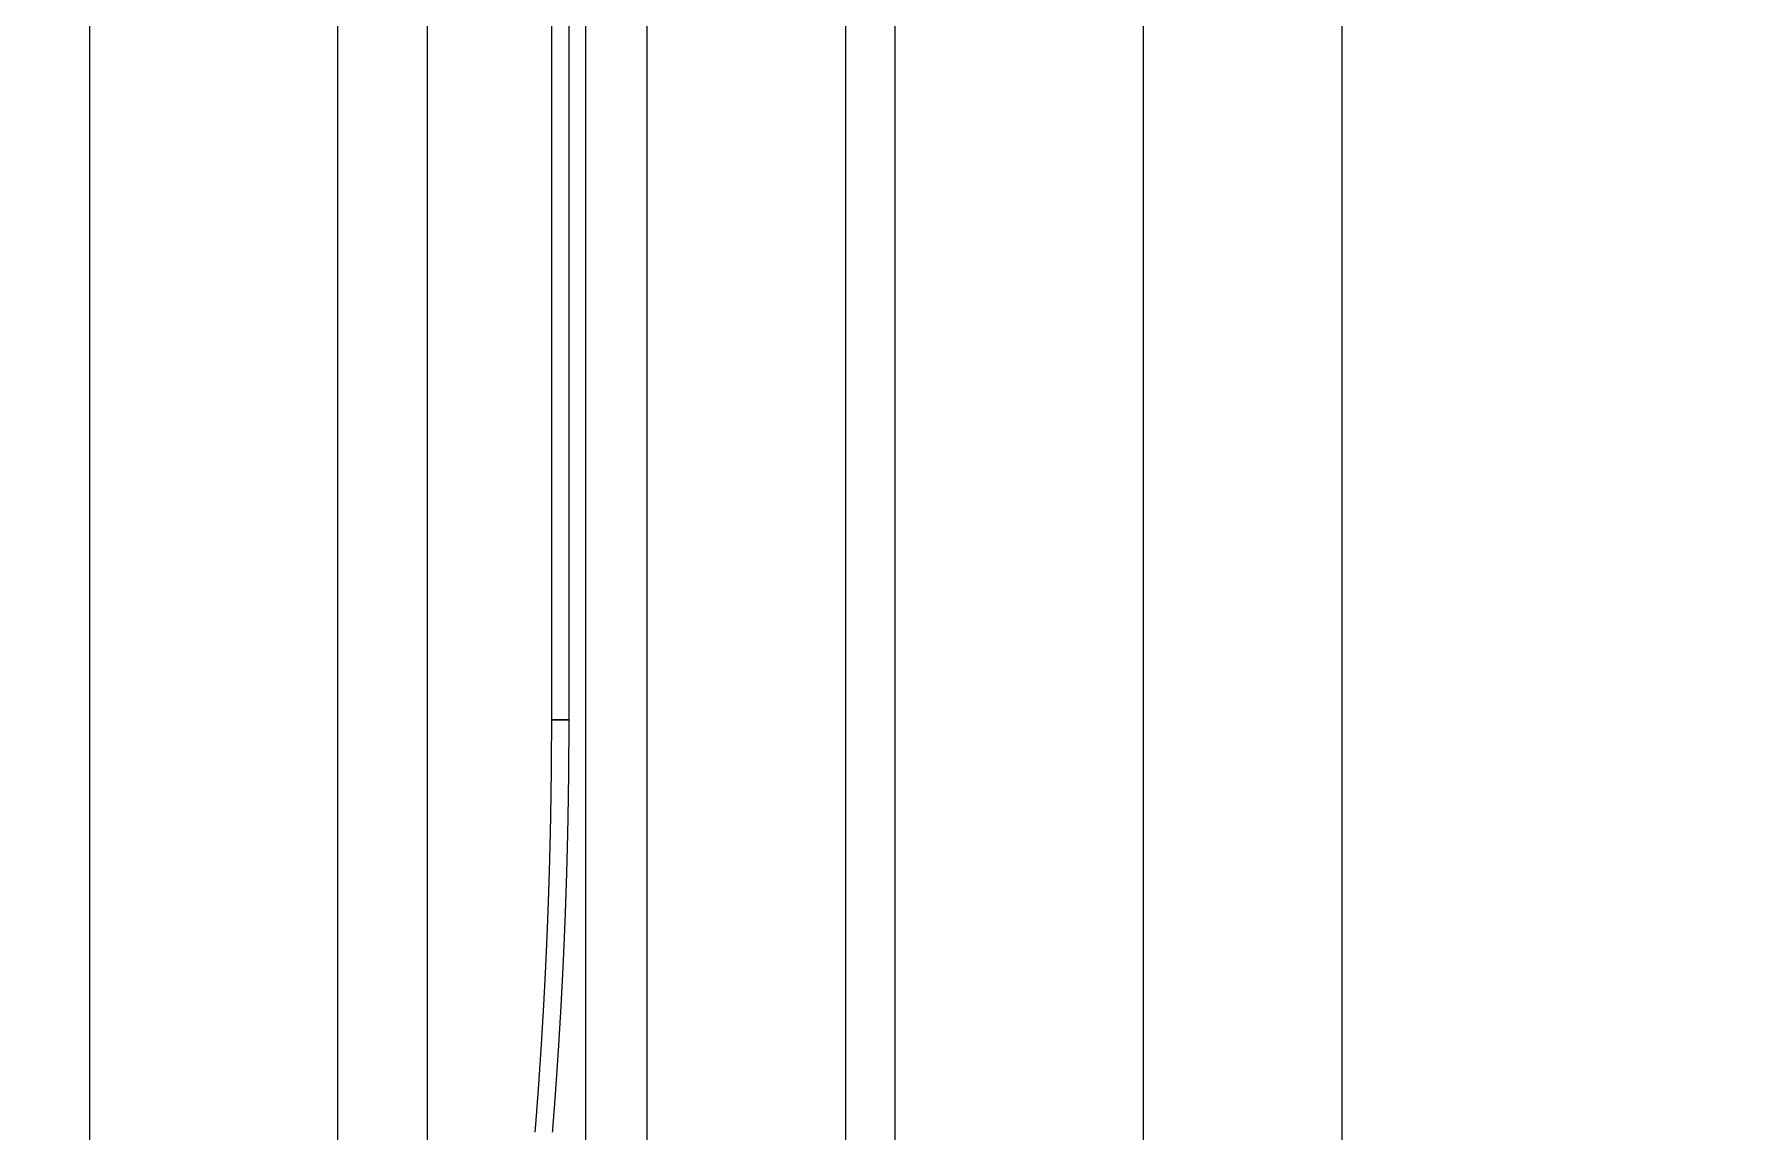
# Model space of a CAD drawing. Extents: x -7000 to 3750, y -6210 to 6210.
# Drawn here: x -4222.83 to -4212.49, y 2833.51 to 2840.14 of the extents above; entities that cross this region are included whole.
import ezdxf

# ---------------------------------------------------------------- set-up
doc = ezdxf.new("R2010")
doc.units = 0

msp = doc.modelspace()

# ---------------------------------------------------------------- linework, layer by layer
at = {"layer": 'EOS6MetalLayer'}
for points in [[(-4220.45, 2814.972), (-4223.45, 2814.972), (-4223.45, 3048.5), (-4367.564, 3048.5), (-4367.564, 2814.972), (-4370.564, 2814.972), (-4370.564, 3051.5), (-4223.45, 3051.5), (-4223.45, 3285.028), (-4220.45, 3285.028)], [(-4217.921, 3285.028), (-4214.921, 3285.028), (-4214.921, 3051.5), (-4070.807, 3051.5), (-4070.807, 3285.028), (-4067.807, 3285.028), (-4067.807, 3048.5), (-4214.921, 3048.5), (-4214.921, 2814.972), (-4217.921, 2814.972)]]:
    msp.add_lwpolyline(points, close=True, dxfattribs=at)
at = {"layer": 'HBSiProtectLayer'}
msp.add_lwpolyline([(-4220.993, 2770), (-4217.621, 2770), (-4217.621, 3330), (-4220.993, 3330)], close=True, dxfattribs=at)
at = {"layer": 'NegLayer'}
msp.add_lwpolyline([(-4222.493, 2825), (-4216.121, 2825), (-4216.121, 3275), (-4222.493, 3275)], close=True, dxfattribs=at)
at = {"layer": 'SiLayer'}
for points in [[(-4219.493, 2825), (-4219.121, 2825), (-4219.121, 3275), (-4219.493, 3275)], [(-4219.7, 2836), (-4219.593, 2836), (-4219.593, 3264), (-4219.7, 3264)]]:
    msp.add_lwpolyline(points, close=True, dxfattribs=at)
msp.add_lwpolyline([(-4219.6926, 2833.508), (-4219.6923, 2833.512), (-4219.692, 2833.516), (-4219.6917, 2833.52), (-4219.6914, 2833.524), (-4219.691, 2833.528), (-4219.6907, 2833.532), (-4219.6904, 2833.536), (-4219.6901, 2833.54), (-4219.6898, 2833.544), (-4219.6895, 2833.548), (-4219.6891, 2833.552), (-4219.6888, 2833.556), (-4219.6885, 2833.56), (-4219.6882, 2833.564), (-4219.6879, 2833.568), (-4219.6876, 2833.572), (-4219.6873, 2833.576), (-4219.687, 2833.58), (-4219.6866, 2833.584), (-4219.6863, 2833.588), (-4219.686, 2833.592), (-4219.6857, 2833.596), (-4219.6854, 2833.6), (-4219.6851, 2833.604), (-4219.6848, 2833.608), (-4219.6845, 2833.612), (-4219.6842, 2833.616), (-4219.6839, 2833.62), (-4219.6836, 2833.624), (-4219.6833, 2833.628), (-4219.683, 2833.632), (-4219.6827, 2833.636), (-4219.6824, 2833.64), (-4219.6821, 2833.644), (-4219.6818, 2833.648), (-4219.6815, 2833.652), (-4219.6811, 2833.656), (-4219.6808, 2833.66), (-4219.6805, 2833.664), (-4219.6802, 2833.668), (-4219.68, 2833.672), (-4219.6797, 2833.676), (-4219.6794, 2833.68), (-4219.6791, 2833.684), (-4219.6788, 2833.688), (-4219.6785, 2833.692), (-4219.6782, 2833.696), (-4219.6779, 2833.7), (-4219.6776, 2833.704), (-4219.6773, 2833.708), (-4219.677, 2833.712), (-4219.6767, 2833.716), (-4219.6764, 2833.72), (-4219.6761, 2833.724), (-4219.6758, 2833.728), (-4219.6755, 2833.732), (-4219.6752, 2833.736), (-4219.6749, 2833.74), (-4219.6747, 2833.744), (-4219.6744, 2833.748), (-4219.6741, 2833.752), (-4219.6738, 2833.756), (-4219.6735, 2833.76), (-4219.6732, 2833.764), (-4219.6729, 2833.768), (-4219.6726, 2833.772), (-4219.6724, 2833.776), (-4219.6721, 2833.78), (-4219.6718, 2833.784), (-4219.6715, 2833.788), (-4219.6712, 2833.792), (-4219.6709, 2833.796), (-4219.6707, 2833.8), (-4219.6704, 2833.804), (-4219.6701, 2833.808), (-4219.6698, 2833.812), (-4219.6695, 2833.816), (-4219.6692, 2833.82), (-4219.669, 2833.824), (-4219.6687, 2833.828), (-4219.6684, 2833.832), (-4219.6681, 2833.836), (-4219.6679, 2833.84), (-4219.6676, 2833.844), (-4219.6673, 2833.848), (-4219.667, 2833.852), (-4219.6668, 2833.856), (-4219.6665, 2833.86), (-4219.6662, 2833.864), (-4219.6659, 2833.868), (-4219.6657, 2833.872), (-4219.6654, 2833.876), (-4219.6651, 2833.88), (-4219.6648, 2833.884), (-4219.6646, 2833.888), (-4219.6643, 2833.892), (-4219.664, 2833.896), (-4219.6638, 2833.9), (-4219.6635, 2833.904), (-4219.6632, 2833.908), (-4219.663, 2833.912), (-4219.6627, 2833.916), (-4219.6624, 2833.92), (-4219.6622, 2833.924), (-4219.6619, 2833.928), (-4219.6616, 2833.932), (-4219.6614, 2833.936), (-4219.6611, 2833.94), (-4219.6608, 2833.944), (-4219.6606, 2833.948), (-4219.6603, 2833.952), (-4219.66, 2833.956), (-4219.6598, 2833.96), (-4219.6595, 2833.964), (-4219.6593, 2833.968), (-4219.659, 2833.972), (-4219.6587, 2833.976), (-4219.6585, 2833.98), (-4219.6582, 2833.984), (-4219.658, 2833.988), (-4219.6577, 2833.992), (-4219.6574, 2833.996), (-4219.6572, 2834), (-4219.6569, 2834.004), (-4219.6567, 2834.008), (-4219.6564, 2834.012), (-4219.6562, 2834.016), (-4219.6559, 2834.02), (-4219.6557, 2834.024), (-4219.6554, 2834.028), (-4219.6551, 2834.032), (-4219.6549, 2834.036), (-4219.6546, 2834.04), (-4219.6544, 2834.044), (-4219.6541, 2834.048), (-4219.6539, 2834.052), (-4219.6536, 2834.056), (-4219.6534, 2834.06), (-4219.6531, 2834.064), (-4219.6529, 2834.068), (-4219.6526, 2834.072), (-4219.6524, 2834.076), (-4219.6522, 2834.08), (-4219.6519, 2834.084), (-4219.6517, 2834.088), (-4219.6514, 2834.092), (-4219.6512, 2834.096), (-4219.6509, 2834.1), (-4219.6507, 2834.104), (-4219.6504, 2834.108), (-4219.6502, 2834.112), (-4219.65, 2834.116), (-4219.6497, 2834.12), (-4219.6495, 2834.124), (-4219.6492, 2834.128), (-4219.649, 2834.132), (-4219.6488, 2834.136), (-4219.6485, 2834.14), (-4219.6483, 2834.144), (-4219.648, 2834.148), (-4219.6478, 2834.152), (-4219.6476, 2834.156), (-4219.6473, 2834.16), (-4219.6471, 2834.164), (-4219.6469, 2834.168), (-4219.6466, 2834.172), (-4219.6464, 2834.176), (-4219.6462, 2834.18), (-4219.6459, 2834.184), (-4219.6457, 2834.188), (-4219.6455, 2834.192), (-4219.6452, 2834.196), (-4219.645, 2834.2), (-4219.6448, 2834.204), (-4219.6445, 2834.208), (-4219.6443, 2834.212), (-4219.6441, 2834.216), (-4219.6438, 2834.22), (-4219.6436, 2834.224), (-4219.6434, 2834.228), (-4219.6432, 2834.232), (-4219.6429, 2834.236), (-4219.6427, 2834.24), (-4219.6425, 2834.244), (-4219.6423, 2834.248), (-4219.642, 2834.252), (-4219.6418, 2834.256), (-4219.6416, 2834.26), (-4219.6414, 2834.264), (-4219.6411, 2834.268), (-4219.6409, 2834.272), (-4219.6407, 2834.276), (-4219.6405, 2834.28), (-4219.6403, 2834.284), (-4219.64, 2834.288), (-4219.6398, 2834.292), (-4219.6396, 2834.296), (-4219.6394, 2834.3), (-4219.6392, 2834.304), (-4219.6389, 2834.308), (-4219.6387, 2834.312), (-4219.6385, 2834.316), (-4219.6383, 2834.32), (-4219.6381, 2834.324), (-4219.6379, 2834.328), (-4219.6376, 2834.332), (-4219.6374, 2834.336), (-4219.6372, 2834.34), (-4219.637, 2834.344), (-4219.6368, 2834.348), (-4219.6366, 2834.352), (-4219.6364, 2834.356), (-4219.6362, 2834.36), (-4219.6359, 2834.364), (-4219.6357, 2834.368), (-4219.6355, 2834.372), (-4219.6353, 2834.376), (-4219.6351, 2834.38), (-4219.6349, 2834.384), (-4219.6347, 2834.388), (-4219.6345, 2834.392), (-4219.6343, 2834.396), (-4219.6341, 2834.4), (-4219.6339, 2834.404), (-4219.6337, 2834.408), (-4219.6335, 2834.412), (-4219.6333, 2834.416), (-4219.6331, 2834.42), (-4219.6329, 2834.424), (-4219.6327, 2834.428), (-4219.6325, 2834.432), (-4219.6323, 2834.436), (-4219.6321, 2834.44), (-4219.6319, 2834.444), (-4219.6317, 2834.448), (-4219.6315, 2834.452), (-4219.6313, 2834.456), (-4219.6311, 2834.46), (-4219.6309, 2834.464), (-4219.6307, 2834.468), (-4219.6305, 2834.472), (-4219.6303, 2834.476), (-4219.6301, 2834.48), (-4219.6299, 2834.484), (-4219.6297, 2834.488), (-4219.6295, 2834.492), (-4219.6293, 2834.496), (-4219.6291, 2834.5), (-4219.6289, 2834.504), (-4219.6287, 2834.508), (-4219.6285, 2834.512), (-4219.6283, 2834.516), (-4219.6281, 2834.52), (-4219.628, 2834.524), (-4219.6278, 2834.528), (-4219.6276, 2834.532), (-4219.6274, 2834.536), (-4219.6272, 2834.54), (-4219.627, 2834.544), (-4219.6268, 2834.548), (-4219.6266, 2834.552), (-4219.6265, 2834.556), (-4219.6263, 2834.56), (-4219.6261, 2834.564), (-4219.6259, 2834.568), (-4219.6257, 2834.572), (-4219.6255, 2834.576), (-4219.6254, 2834.58), (-4219.6252, 2834.584), (-4219.625, 2834.588), (-4219.6248, 2834.592), (-4219.6246, 2834.596), (-4219.6245, 2834.6), (-4219.6243, 2834.604), (-4219.6241, 2834.608), (-4219.6239, 2834.612), (-4219.6237, 2834.616), (-4219.6236, 2834.62), (-4219.6234, 2834.624), (-4219.6232, 2834.628), (-4219.623, 2834.632), (-4219.6229, 2834.636), (-4219.6227, 2834.64), (-4219.6225, 2834.644), (-4219.6223, 2834.648), (-4219.6222, 2834.652), (-4219.622, 2834.656), (-4219.6218, 2834.66), (-4219.6216, 2834.664), (-4219.6215, 2834.668), (-4219.6213, 2834.672), (-4219.6211, 2834.676), (-4219.621, 2834.68), (-4219.6208, 2834.684), (-4219.6206, 2834.688), (-4219.6205, 2834.692), (-4219.6203, 2834.696), (-4219.6201, 2834.7), (-4219.62, 2834.704), (-4219.6198, 2834.708), (-4219.6196, 2834.712), (-4219.6195, 2834.716), (-4219.6193, 2834.72), (-4219.6191, 2834.724), (-4219.619, 2834.728), (-4219.6188, 2834.732), (-4219.6186, 2834.736), (-4219.6185, 2834.74), (-4219.6183, 2834.744), (-4219.6182, 2834.748), (-4219.618, 2834.752), (-4219.6178, 2834.756), (-4219.6177, 2834.76), (-4219.6175, 2834.764), (-4219.6174, 2834.768), (-4219.6172, 2834.772), (-4219.617, 2834.776), (-4219.6169, 2834.78), (-4219.6167, 2834.784), (-4219.6166, 2834.788), (-4219.6164, 2834.792), (-4219.6163, 2834.796), (-4219.6161, 2834.8), (-4219.616, 2834.804), (-4219.6158, 2834.808), (-4219.6156, 2834.812), (-4219.6155, 2834.816), (-4219.6153, 2834.82), (-4219.6152, 2834.824), (-4219.615, 2834.828), (-4219.6149, 2834.832), (-4219.6147, 2834.836), (-4219.6146, 2834.84), (-4219.6144, 2834.844), (-4219.6143, 2834.848), (-4219.6141, 2834.852), (-4219.614, 2834.856), (-4219.6139, 2834.86), (-4219.6137, 2834.864), (-4219.6136, 2834.868), (-4219.6134, 2834.872), (-4219.6133, 2834.876), (-4219.6131, 2834.88), (-4219.613, 2834.884), (-4219.6128, 2834.888), (-4219.6127, 2834.892), (-4219.6126, 2834.896), (-4219.6124, 2834.9), (-4219.6123, 2834.904), (-4219.6121, 2834.908), (-4219.612, 2834.912), (-4219.6119, 2834.916), (-4219.6117, 2834.92), (-4219.6116, 2834.924), (-4219.6114, 2834.928), (-4219.6113, 2834.932), (-4219.6112, 2834.936), (-4219.611, 2834.94), (-4219.6109, 2834.944), (-4219.6108, 2834.948), (-4219.6106, 2834.952), (-4219.6105, 2834.956), (-4219.6104, 2834.96), (-4219.6102, 2834.964), (-4219.6101, 2834.968), (-4219.61, 2834.972), (-4219.6098, 2834.976), (-4219.6097, 2834.98), (-4219.6096, 2834.984), (-4219.6094, 2834.988), (-4219.6093, 2834.992), (-4219.6092, 2834.996), (-4219.609, 2835), (-4219.6089, 2835.004), (-4219.6088, 2835.008), (-4219.6087, 2835.012), (-4219.6085, 2835.016), (-4219.6084, 2835.02), (-4219.6083, 2835.024), (-4219.6082, 2835.028), (-4219.608, 2835.032), (-4219.6079, 2835.036), (-4219.6078, 2835.04), (-4219.6077, 2835.044), (-4219.6075, 2835.048), (-4219.6074, 2835.052), (-4219.6073, 2835.056), (-4219.6072, 2835.06), (-4219.6071, 2835.064), (-4219.6069, 2835.068), (-4219.6068, 2835.072), (-4219.6067, 2835.076), (-4219.6066, 2835.08), (-4219.6065, 2835.084), (-4219.6063, 2835.088), (-4219.6062, 2835.092), (-4219.6061, 2835.096), (-4219.606, 2835.1), (-4219.6059, 2835.104), (-4219.6058, 2835.108), (-4219.6057, 2835.112), (-4219.6055, 2835.116), (-4219.6054, 2835.12), (-4219.6053, 2835.124), (-4219.6052, 2835.128), (-4219.6051, 2835.132), (-4219.605, 2835.136), (-4219.6049, 2835.14), (-4219.6048, 2835.144), (-4219.6046, 2835.148), (-4219.6045, 2835.152), (-4219.6044, 2835.156), (-4219.6043, 2835.16), (-4219.6042, 2835.164), (-4219.6041, 2835.168), (-4219.604, 2835.172), (-4219.6039, 2835.176), (-4219.6038, 2835.18), (-4219.6037, 2835.184), (-4219.6036, 2835.188), (-4219.6035, 2835.192), (-4219.6034, 2835.196), (-4219.6033, 2835.2), (-4219.6032, 2835.204), (-4219.6031, 2835.208), (-4219.603, 2835.212), (-4219.6029, 2835.216), (-4219.6028, 2835.22), (-4219.6027, 2835.224), (-4219.6026, 2835.228), (-4219.6025, 2835.232), (-4219.6024, 2835.236), (-4219.6023, 2835.24), (-4219.6022, 2835.244), (-4219.6021, 2835.248), (-4219.602, 2835.252), (-4219.6019, 2835.256), (-4219.6018, 2835.26), (-4219.6017, 2835.264), (-4219.6016, 2835.268), (-4219.6015, 2835.272), (-4219.6014, 2835.276), (-4219.6013, 2835.28), (-4219.6012, 2835.284), (-4219.6011, 2835.288), (-4219.601, 2835.292), (-4219.601, 2835.296), (-4219.6009, 2835.3), (-4219.6008, 2835.304), (-4219.6007, 2835.308), (-4219.6006, 2835.312), (-4219.6005, 2835.316), (-4219.6004, 2835.32), (-4219.6003, 2835.324), (-4219.6002, 2835.328), (-4219.6002, 2835.332), (-4219.6001, 2835.336), (-4219.6, 2835.34), (-4219.5999, 2835.344), (-4219.5998, 2835.348), (-4219.5997, 2835.352), (-4219.5997, 2835.356), (-4219.5996, 2835.36), (-4219.5995, 2835.364), (-4219.5994, 2835.368), (-4219.5993, 2835.372), (-4219.5992, 2835.376), (-4219.5992, 2835.38), (-4219.5991, 2835.384), (-4219.599, 2835.388), (-4219.5989, 2835.392), (-4219.5989, 2835.396), (-4219.5988, 2835.4), (-4219.5987, 2835.404), (-4219.5986, 2835.408), (-4219.5985, 2835.412), (-4219.5985, 2835.416), (-4219.5984, 2835.42), (-4219.5983, 2835.424), (-4219.5983, 2835.428), (-4219.5982, 2835.432), (-4219.5981, 2835.436), (-4219.598, 2835.44), (-4219.598, 2835.444), (-4219.5979, 2835.448), (-4219.5978, 2835.452), (-4219.5977, 2835.456), (-4219.5977, 2835.46), (-4219.5976, 2835.464), (-4219.5975, 2835.468), (-4219.5975, 2835.472), (-4219.5974, 2835.476), (-4219.5973, 2835.48), (-4219.5973, 2835.484), (-4219.5972, 2835.488), (-4219.5971, 2835.492), (-4219.5971, 2835.496), (-4219.597, 2835.5), (-4219.5969, 2835.504), (-4219.5969, 2835.508), (-4219.5968, 2835.512), (-4219.5968, 2835.516), (-4219.5967, 2835.52), (-4219.5966, 2835.524), (-4219.5966, 2835.528), (-4219.5965, 2835.532), (-4219.5965, 2835.536), (-4219.5964, 2835.54), (-4219.5963, 2835.544), (-4219.5963, 2835.548), (-4219.5962, 2835.552), (-4219.5962, 2835.556), (-4219.5961, 2835.56), (-4219.5961, 2835.564), (-4219.596, 2835.568), (-4219.5959, 2835.572), (-4219.5959, 2835.576), (-4219.5958, 2835.58), (-4219.5958, 2835.584), (-4219.5957, 2835.588), (-4219.5957, 2835.592), (-4219.5956, 2835.596), (-4219.5956, 2835.6), (-4219.5955, 2835.604), (-4219.5955, 2835.608), (-4219.5954, 2835.612), (-4219.5954, 2835.616), (-4219.5953, 2835.62), (-4219.5953, 2835.624), (-4219.5952, 2835.628), (-4219.5952, 2835.632), (-4219.5951, 2835.636), (-4219.5951, 2835.64), (-4219.595, 2835.644), (-4219.595, 2835.648), (-4219.5949, 2835.652), (-4219.5949, 2835.656), (-4219.5949, 2835.66), (-4219.5948, 2835.664), (-4219.5948, 2835.668), (-4219.5947, 2835.672), (-4219.5947, 2835.676), (-4219.5946, 2835.68), (-4219.5946, 2835.684), (-4219.5946, 2835.688), (-4219.5945, 2835.692), (-4219.5945, 2835.696), (-4219.5944, 2835.7), (-4219.5944, 2835.704), (-4219.5944, 2835.708), (-4219.5943, 2835.712), (-4219.5943, 2835.716), (-4219.5943, 2835.72), (-4219.5942, 2835.724), (-4219.5942, 2835.728), (-4219.5942, 2835.732), (-4219.5941, 2835.736), (-4219.5941, 2835.74), (-4219.5941, 2835.744), (-4219.594, 2835.748), (-4219.594, 2835.752), (-4219.594, 2835.756), (-4219.5939, 2835.76), (-4219.5939, 2835.764), (-4219.5939, 2835.768), (-4219.5938, 2835.772), (-4219.5938, 2835.776), (-4219.5938, 2835.78), (-4219.5937, 2835.784), (-4219.5937, 2835.788), (-4219.5937, 2835.792), (-4219.5937, 2835.796), (-4219.5936, 2835.8), (-4219.5936, 2835.804), (-4219.5936, 2835.808), (-4219.5936, 2835.812), (-4219.5935, 2835.816), (-4219.5935, 2835.82), (-4219.5935, 2835.824), (-4219.5935, 2835.828), (-4219.5935, 2835.832), (-4219.5934, 2835.836), (-4219.5934, 2835.84), (-4219.5934, 2835.844), (-4219.5934, 2835.848), (-4219.5934, 2835.852), (-4219.5933, 2835.856), (-4219.5933, 2835.86), (-4219.5933, 2835.864), (-4219.5933, 2835.868), (-4219.5933, 2835.872), (-4219.5932, 2835.876), (-4219.5932, 2835.88), (-4219.5932, 2835.884), (-4219.5932, 2835.888), (-4219.5932, 2835.892), (-4219.5932, 2835.896), (-4219.5932, 2835.9), (-4219.5931, 2835.904), (-4219.5931, 2835.908), (-4219.5931, 2835.912), (-4219.5931, 2835.916), (-4219.5931, 2835.92), (-4219.5931, 2835.924), (-4219.5931, 2835.928), (-4219.5931, 2835.932), (-4219.5931, 2835.936), (-4219.5931, 2835.94), (-4219.5931, 2835.944), (-4219.593, 2835.948), (-4219.593, 2835.952), (-4219.593, 2835.956), (-4219.593, 2835.96), (-4219.593, 2835.964), (-4219.593, 2835.968), (-4219.593, 2835.972), (-4219.593, 2835.976), (-4219.593, 2835.98), (-4219.593, 2835.984), (-4219.593, 2835.988), (-4219.593, 2835.992), (-4219.593, 2835.996), (-4219.593, 2836), (-4219.7, 2836), (-4219.7, 2836), (-4219.7, 2835.996), (-4219.7, 2835.992), (-4219.7, 2835.988), (-4219.7, 2835.984), (-4219.7, 2835.98), (-4219.7, 2835.976), (-4219.7, 2835.972), (-4219.7, 2835.968), (-4219.7, 2835.964), (-4219.7, 2835.96), (-4219.7, 2835.956), (-4219.7, 2835.952), (-4219.7, 2835.948), (-4219.7001, 2835.944), (-4219.7001, 2835.94), (-4219.7001, 2835.936), (-4219.7001, 2835.932), (-4219.7001, 2835.928), (-4219.7001, 2835.924), (-4219.7001, 2835.92), (-4219.7001, 2835.916), (-4219.7001, 2835.912), (-4219.7001, 2835.908), (-4219.7001, 2835.904), (-4219.7002, 2835.9), (-4219.7002, 2835.896), (-4219.7002, 2835.892), (-4219.7002, 2835.888), (-4219.7002, 2835.884), (-4219.7002, 2835.88), (-4219.7002, 2835.876), (-4219.7003, 2835.872), (-4219.7003, 2835.868), (-4219.7003, 2835.864), (-4219.7003, 2835.86), (-4219.7003, 2835.856), (-4219.7004, 2835.852), (-4219.7004, 2835.848), (-4219.7004, 2835.844), (-4219.7004, 2835.84), (-4219.7004, 2835.836), (-4219.7005, 2835.832), (-4219.7005, 2835.828), (-4219.7005, 2835.824), (-4219.7005, 2835.82), (-4219.7005, 2835.816), (-4219.7006, 2835.812), (-4219.7006, 2835.808), (-4219.7006, 2835.804), (-4219.7006, 2835.8), (-4219.7007, 2835.796), (-4219.7007, 2835.792), (-4219.7007, 2835.788), (-4219.7007, 2835.784), (-4219.7008, 2835.78), (-4219.7008, 2835.776), (-4219.7008, 2835.772), (-4219.7009, 2835.768), (-4219.7009, 2835.764), (-4219.7009, 2835.76), (-4219.701, 2835.756), (-4219.701, 2835.752), (-4219.701, 2835.748), (-4219.7011, 2835.744), (-4219.7011, 2835.74), (-4219.7011, 2835.736), (-4219.7012, 2835.732), (-4219.7012, 2835.728), (-4219.7012, 2835.724), (-4219.7013, 2835.72), (-4219.7013, 2835.716), (-4219.7013, 2835.712), (-4219.7014, 2835.708), (-4219.7014, 2835.704), (-4219.7014, 2835.7), (-4219.7015, 2835.696), (-4219.7015, 2835.692), (-4219.7016, 2835.688), (-4219.7016, 2835.684), (-4219.7016, 2835.68), (-4219.7017, 2835.676), (-4219.7017, 2835.672), (-4219.7018, 2835.668), (-4219.7018, 2835.664), (-4219.7019, 2835.66), (-4219.7019, 2835.656), (-4219.7019, 2835.652), (-4219.702, 2835.648), (-4219.702, 2835.644), (-4219.7021, 2835.64), (-4219.7021, 2835.636), (-4219.7022, 2835.632), (-4219.7022, 2835.628), (-4219.7023, 2835.624), (-4219.7023, 2835.62), (-4219.7024, 2835.616), (-4219.7024, 2835.612), (-4219.7025, 2835.608), (-4219.7025, 2835.604), (-4219.7026, 2835.6), (-4219.7026, 2835.596), (-4219.7027, 2835.592), (-4219.7027, 2835.588), (-4219.7028, 2835.584), (-4219.7028, 2835.58), (-4219.7029, 2835.576), (-4219.7029, 2835.572), (-4219.703, 2835.568), (-4219.7031, 2835.564), (-4219.7031, 2835.56), (-4219.7032, 2835.556), (-4219.7032, 2835.552), (-4219.7033, 2835.548), (-4219.7033, 2835.544), (-4219.7034, 2835.54), (-4219.7035, 2835.536), (-4219.7035, 2835.532), (-4219.7036, 2835.528), (-4219.7036, 2835.524), (-4219.7037, 2835.52), (-4219.7038, 2835.516), (-4219.7038, 2835.512), (-4219.7039, 2835.508), (-4219.7039, 2835.504), (-4219.704, 2835.5), (-4219.7041, 2835.496), (-4219.7041, 2835.492), (-4219.7042, 2835.488), (-4219.7043, 2835.484), (-4219.7043, 2835.48), (-4219.7044, 2835.476), (-4219.7045, 2835.472), (-4219.7045, 2835.468), (-4219.7046, 2835.464), (-4219.7047, 2835.46), (-4219.7047, 2835.456), (-4219.7048, 2835.452), (-4219.7049, 2835.448), (-4219.705, 2835.444), (-4219.705, 2835.44), (-4219.7051, 2835.436), (-4219.7052, 2835.432), (-4219.7053, 2835.428), (-4219.7053, 2835.424), (-4219.7054, 2835.42), (-4219.7055, 2835.416), (-4219.7055, 2835.412), (-4219.7056, 2835.408), (-4219.7057, 2835.404), (-4219.7058, 2835.4), (-4219.7059, 2835.396), (-4219.7059, 2835.392), (-4219.706, 2835.388), (-4219.7061, 2835.384), (-4219.7062, 2835.38), (-4219.7062, 2835.376), (-4219.7063, 2835.372), (-4219.7064, 2835.368), (-4219.7065, 2835.364), (-4219.7066, 2835.36), (-4219.7067, 2835.356), (-4219.7067, 2835.352), (-4219.7068, 2835.348), (-4219.7069, 2835.344), (-4219.707, 2835.34), (-4219.7071, 2835.336), (-4219.7072, 2835.332), (-4219.7072, 2835.328), (-4219.7073, 2835.324), (-4219.7074, 2835.32), (-4219.7075, 2835.316), (-4219.7076, 2835.312), (-4219.7077, 2835.308), (-4219.7078, 2835.304), (-4219.7079, 2835.3), (-4219.708, 2835.296), (-4219.708, 2835.292), (-4219.7081, 2835.288), (-4219.7082, 2835.284), (-4219.7083, 2835.28), (-4219.7084, 2835.276), (-4219.7085, 2835.272), (-4219.7086, 2835.268), (-4219.7087, 2835.264), (-4219.7088, 2835.26), (-4219.7089, 2835.256), (-4219.709, 2835.252), (-4219.7091, 2835.248), (-4219.7092, 2835.244), (-4219.7093, 2835.24), (-4219.7094, 2835.236), (-4219.7095, 2835.232), (-4219.7096, 2835.228), (-4219.7097, 2835.224), (-4219.7098, 2835.22), (-4219.7099, 2835.216), (-4219.71, 2835.212), (-4219.7101, 2835.208), (-4219.7102, 2835.204), (-4219.7103, 2835.2), (-4219.7104, 2835.196), (-4219.7105, 2835.192), (-4219.7106, 2835.188), (-4219.7107, 2835.184), (-4219.7108, 2835.18), (-4219.7109, 2835.176), (-4219.711, 2835.172), (-4219.7111, 2835.168), (-4219.7112, 2835.164), (-4219.7113, 2835.16), (-4219.7114, 2835.156), (-4219.7115, 2835.152), (-4219.7116, 2835.148), (-4219.7118, 2835.144), (-4219.7119, 2835.14), (-4219.712, 2835.136), (-4219.7121, 2835.132), (-4219.7122, 2835.128), (-4219.7123, 2835.124), (-4219.7124, 2835.12), (-4219.7125, 2835.116), (-4219.7127, 2835.112), (-4219.7128, 2835.108), (-4219.7129, 2835.104), (-4219.713, 2835.1), (-4219.7131, 2835.096), (-4219.7132, 2835.092), (-4219.7133, 2835.088), (-4219.7135, 2835.084), (-4219.7136, 2835.08), (-4219.7137, 2835.076), (-4219.7138, 2835.072), (-4219.7139, 2835.068), (-4219.7141, 2835.064), (-4219.7142, 2835.06), (-4219.7143, 2835.056), (-4219.7144, 2835.052), (-4219.7145, 2835.048), (-4219.7147, 2835.044), (-4219.7148, 2835.04), (-4219.7149, 2835.036), (-4219.715, 2835.032), (-4219.7152, 2835.028), (-4219.7153, 2835.024), (-4219.7154, 2835.02), (-4219.7155, 2835.016), (-4219.7157, 2835.012), (-4219.7158, 2835.008), (-4219.7159, 2835.004), (-4219.716, 2835), (-4219.7162, 2834.996), (-4219.7163, 2834.992), (-4219.7164, 2834.988), (-4219.7166, 2834.984), (-4219.7167, 2834.98), (-4219.7168, 2834.976), (-4219.717, 2834.972), (-4219.7171, 2834.968), (-4219.7172, 2834.964), (-4219.7174, 2834.96), (-4219.7175, 2834.956), (-4219.7176, 2834.952), (-4219.7178, 2834.948), (-4219.7179, 2834.944), (-4219.718, 2834.94), (-4219.7182, 2834.936), (-4219.7183, 2834.932), (-4219.7184, 2834.928), (-4219.7186, 2834.924), (-4219.7187, 2834.92), (-4219.7189, 2834.916), (-4219.719, 2834.912), (-4219.7191, 2834.908), (-4219.7193, 2834.904), (-4219.7194, 2834.9), (-4219.7196, 2834.896), (-4219.7197, 2834.892), (-4219.7198, 2834.888), (-4219.72, 2834.884), (-4219.7201, 2834.88), (-4219.7203, 2834.876), (-4219.7204, 2834.872), (-4219.7206, 2834.868), (-4219.7207, 2834.864), (-4219.7209, 2834.86), (-4219.721, 2834.856), (-4219.7211, 2834.852), (-4219.7213, 2834.848), (-4219.7214, 2834.844), (-4219.7216, 2834.84), (-4219.7217, 2834.836), (-4219.7219, 2834.832), (-4219.722, 2834.828), (-4219.7222, 2834.824), (-4219.7223, 2834.82), (-4219.7225, 2834.816), (-4219.7226, 2834.812), (-4219.7228, 2834.808), (-4219.723, 2834.804), (-4219.7231, 2834.8), (-4219.7233, 2834.796), (-4219.7234, 2834.792), (-4219.7236, 2834.788), (-4219.7237, 2834.784), (-4219.7239, 2834.78), (-4219.724, 2834.776), (-4219.7242, 2834.772), (-4219.7244, 2834.768), (-4219.7245, 2834.764), (-4219.7247, 2834.76), (-4219.7248, 2834.756), (-4219.725, 2834.752), (-4219.7252, 2834.748), (-4219.7253, 2834.744), (-4219.7255, 2834.74), (-4219.7256, 2834.736), (-4219.7258, 2834.732), (-4219.726, 2834.728), (-4219.7261, 2834.724), (-4219.7263, 2834.72), (-4219.7265, 2834.716), (-4219.7266, 2834.712), (-4219.7268, 2834.708), (-4219.727, 2834.704), (-4219.7271, 2834.7), (-4219.7273, 2834.696), (-4219.7275, 2834.692), (-4219.7276, 2834.688), (-4219.7278, 2834.684), (-4219.728, 2834.68), (-4219.7281, 2834.676), (-4219.7283, 2834.672), (-4219.7285, 2834.668), (-4219.7286, 2834.664), (-4219.7288, 2834.66), (-4219.729, 2834.656), (-4219.7292, 2834.652), (-4219.7293, 2834.648), (-4219.7295, 2834.644), (-4219.7297, 2834.64), (-4219.7299, 2834.636), (-4219.73, 2834.632), (-4219.7302, 2834.628), (-4219.7304, 2834.624), (-4219.7306, 2834.62), (-4219.7307, 2834.616), (-4219.7309, 2834.612), (-4219.7311, 2834.608), (-4219.7313, 2834.604), (-4219.7315, 2834.6), (-4219.7316, 2834.596), (-4219.7318, 2834.592), (-4219.732, 2834.588), (-4219.7322, 2834.584), (-4219.7324, 2834.58), (-4219.7325, 2834.576), (-4219.7327, 2834.572), (-4219.7329, 2834.568), (-4219.7331, 2834.564), (-4219.7333, 2834.56), (-4219.7335, 2834.556), (-4219.7336, 2834.552), (-4219.7338, 2834.548), (-4219.734, 2834.544), (-4219.7342, 2834.54), (-4219.7344, 2834.536), (-4219.7346, 2834.532), (-4219.7348, 2834.528), (-4219.735, 2834.524), (-4219.7351, 2834.52), (-4219.7353, 2834.516), (-4219.7355, 2834.512), (-4219.7357, 2834.508), (-4219.7359, 2834.504), (-4219.7361, 2834.5), (-4219.7363, 2834.496), (-4219.7365, 2834.492), (-4219.7367, 2834.488), (-4219.7369, 2834.484), (-4219.7371, 2834.48), (-4219.7373, 2834.476), (-4219.7375, 2834.472), (-4219.7377, 2834.468), (-4219.7379, 2834.464), (-4219.7381, 2834.46), (-4219.7383, 2834.456), (-4219.7385, 2834.452), (-4219.7387, 2834.448), (-4219.7389, 2834.444), (-4219.7391, 2834.44), (-4219.7393, 2834.436), (-4219.7395, 2834.432), (-4219.7397, 2834.428), (-4219.7399, 2834.424), (-4219.7401, 2834.42), (-4219.7403, 2834.416), (-4219.7405, 2834.412), (-4219.7407, 2834.408), (-4219.7409, 2834.404), (-4219.7411, 2834.4), (-4219.7413, 2834.396), (-4219.7415, 2834.392), (-4219.7417, 2834.388), (-4219.7419, 2834.384), (-4219.7421, 2834.38), (-4219.7423, 2834.376), (-4219.7425, 2834.372), (-4219.7427, 2834.368), (-4219.7429, 2834.364), (-4219.7432, 2834.36), (-4219.7434, 2834.356), (-4219.7436, 2834.352), (-4219.7438, 2834.348), (-4219.744, 2834.344), (-4219.7442, 2834.34), (-4219.7444, 2834.336), (-4219.7446, 2834.332), (-4219.7449, 2834.328), (-4219.7451, 2834.324), (-4219.7453, 2834.32), (-4219.7455, 2834.316), (-4219.7457, 2834.312), (-4219.7459, 2834.308), (-4219.7462, 2834.304), (-4219.7464, 2834.3), (-4219.7466, 2834.296), (-4219.7468, 2834.292), (-4219.747, 2834.288), (-4219.7473, 2834.284), (-4219.7475, 2834.28), (-4219.7477, 2834.276), (-4219.7479, 2834.272), (-4219.7481, 2834.268), (-4219.7484, 2834.264), (-4219.7486, 2834.26), (-4219.7488, 2834.256), (-4219.749, 2834.252), (-4219.7493, 2834.248), (-4219.7495, 2834.244), (-4219.7497, 2834.24), (-4219.7499, 2834.236), (-4219.7502, 2834.232), (-4219.7504, 2834.228), (-4219.7506, 2834.224), (-4219.7508, 2834.22), (-4219.7511, 2834.216), (-4219.7513, 2834.212), (-4219.7515, 2834.208), (-4219.7518, 2834.204), (-4219.752, 2834.2), (-4219.7522, 2834.196), (-4219.7525, 2834.192), (-4219.7527, 2834.188), (-4219.7529, 2834.184), (-4219.7532, 2834.18), (-4219.7534, 2834.176), (-4219.7536, 2834.172), (-4219.7539, 2834.168), (-4219.7541, 2834.164), (-4219.7543, 2834.16), (-4219.7546, 2834.156), (-4219.7548, 2834.152), (-4219.755, 2834.148), (-4219.7553, 2834.144), (-4219.7555, 2834.14), (-4219.7558, 2834.136), (-4219.756, 2834.132), (-4219.7562, 2834.128), (-4219.7565, 2834.124), (-4219.7567, 2834.12), (-4219.757, 2834.116), (-4219.7572, 2834.112), (-4219.7574, 2834.108), (-4219.7577, 2834.104), (-4219.7579, 2834.1), (-4219.7582, 2834.096), (-4219.7584, 2834.092), (-4219.7587, 2834.088), (-4219.7589, 2834.084), (-4219.7592, 2834.08), (-4219.7594, 2834.076), (-4219.7596, 2834.072), (-4219.7599, 2834.068), (-4219.7601, 2834.064), (-4219.7604, 2834.06), (-4219.7606, 2834.056), (-4219.7609, 2834.052), (-4219.7611, 2834.048), (-4219.7614, 2834.044), (-4219.7616, 2834.04), (-4219.7619, 2834.036), (-4219.7621, 2834.032), (-4219.7624, 2834.028), (-4219.7627, 2834.024), (-4219.7629, 2834.02), (-4219.7632, 2834.016), (-4219.7634, 2834.012), (-4219.7637, 2834.008), (-4219.7639, 2834.004), (-4219.7642, 2834), (-4219.7644, 2833.996), (-4219.7647, 2833.992), (-4219.765, 2833.988), (-4219.7652, 2833.984), (-4219.7655, 2833.98), (-4219.7657, 2833.976), (-4219.766, 2833.972), (-4219.7663, 2833.968), (-4219.7665, 2833.964), (-4219.7668, 2833.96), (-4219.767, 2833.956), (-4219.7673, 2833.952), (-4219.7676, 2833.948), (-4219.7678, 2833.944), (-4219.7681, 2833.94), (-4219.7684, 2833.936), (-4219.7686, 2833.932), (-4219.7689, 2833.928), (-4219.7692, 2833.924), (-4219.7694, 2833.92), (-4219.7697, 2833.916), (-4219.77, 2833.912), (-4219.7702, 2833.908), (-4219.7705, 2833.904), (-4219.7708, 2833.9), (-4219.771, 2833.896), (-4219.7713, 2833.892), (-4219.7716, 2833.888), (-4219.7718, 2833.884), (-4219.7721, 2833.88), (-4219.7724, 2833.876), (-4219.7727, 2833.872), (-4219.7729, 2833.868), (-4219.7732, 2833.864), (-4219.7735, 2833.86), (-4219.7738, 2833.856), (-4219.774, 2833.852), (-4219.7743, 2833.848), (-4219.7746, 2833.844), (-4219.7749, 2833.84), (-4219.7751, 2833.836), (-4219.7754, 2833.832), (-4219.7757, 2833.828), (-4219.776, 2833.824), (-4219.7762, 2833.82), (-4219.7765, 2833.816), (-4219.7768, 2833.812), (-4219.7771, 2833.808), (-4219.7774, 2833.804), (-4219.7777, 2833.8), (-4219.7779, 2833.796), (-4219.7782, 2833.792), (-4219.7785, 2833.788), (-4219.7788, 2833.784), (-4219.7791, 2833.78), (-4219.7794, 2833.776), (-4219.7796, 2833.772), (-4219.7799, 2833.768), (-4219.7802, 2833.764), (-4219.7805, 2833.76), (-4219.7808, 2833.756), (-4219.7811, 2833.752), (-4219.7814, 2833.748), (-4219.7817, 2833.744), (-4219.7819, 2833.74), (-4219.7822, 2833.736), (-4219.7825, 2833.732), (-4219.7828, 2833.728), (-4219.7831, 2833.724), (-4219.7834, 2833.72), (-4219.7837, 2833.716), (-4219.784, 2833.712), (-4219.7843, 2833.708), (-4219.7846, 2833.704), (-4219.7849, 2833.7), (-4219.7852, 2833.696), (-4219.7855, 2833.692), (-4219.7858, 2833.688), (-4219.7861, 2833.684), (-4219.7864, 2833.68), (-4219.7867, 2833.676), (-4219.787, 2833.672), (-4219.7872, 2833.668), (-4219.7875, 2833.664), (-4219.7878, 2833.66), (-4219.7881, 2833.656), (-4219.7885, 2833.652), (-4219.7888, 2833.648), (-4219.7891, 2833.644), (-4219.7894, 2833.64), (-4219.7897, 2833.636), (-4219.79, 2833.632), (-4219.7903, 2833.628), (-4219.7906, 2833.624), (-4219.7909, 2833.62), (-4219.7912, 2833.616), (-4219.7915, 2833.612), (-4219.7918, 2833.608), (-4219.7921, 2833.604), (-4219.7924, 2833.6), (-4219.7927, 2833.596), (-4219.793, 2833.592), (-4219.7933, 2833.588), (-4219.7936, 2833.584), (-4219.794, 2833.58), (-4219.7943, 2833.576), (-4219.7946, 2833.572), (-4219.7949, 2833.568), (-4219.7952, 2833.564), (-4219.7955, 2833.56), (-4219.7958, 2833.556), (-4219.7961, 2833.552), (-4219.7965, 2833.548), (-4219.7968, 2833.544), (-4219.7971, 2833.54), (-4219.7974, 2833.536), (-4219.7977, 2833.532), (-4219.798, 2833.528), (-4219.7984, 2833.524), (-4219.7987, 2833.52), (-4219.799, 2833.516), (-4219.7993, 2833.512), (-4219.7996, 2833.508)], dxfattribs=at)

doc.saveas('drawing.dxf')
